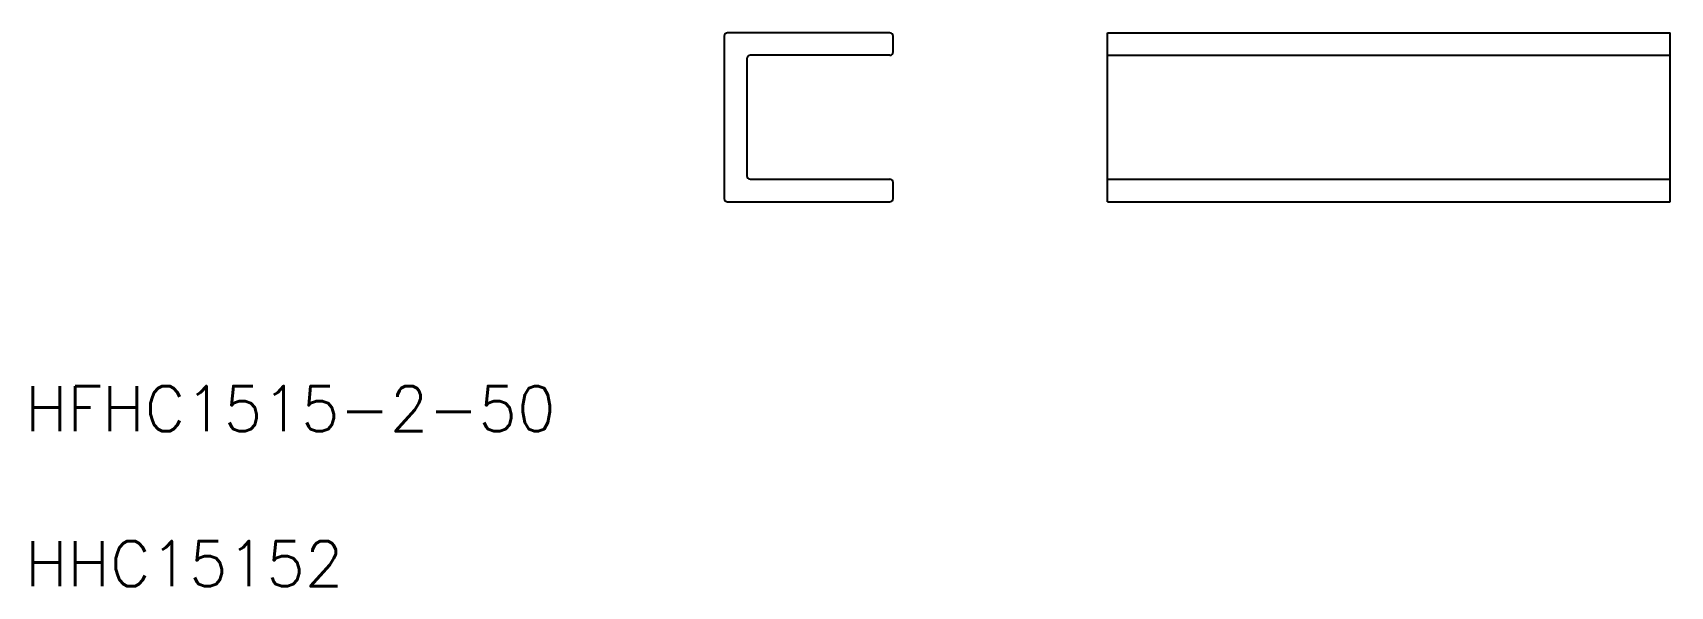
# Model space of a CAD drawing. Extents: x -76 to 69, y -34 to 15.
import ezdxf

# ---------------------------------------------------------------- set-up
doc = ezdxf.new("R2010")
doc.units = 0
doc.layers.get('0').update_dxf_attribs({"linetype": 'CONTINUOUS'})
doc.styles.get("Standard").update_dxf_attribs({"font": 'txt.shx', "bigfont": 'bigfont.shx'})

msp = doc.modelspace()

# ---------------------------------------------------------------- linework, layer by layer
at = {"color": 7, "linetype": 'CONTINUOUS'}
for p, q in [((-14.7, 14.7), (-14.7, 0.3)), ((0, 15), (-14.4, 15)), ((0.3, 13.3), (0.3, 14.7)), ((19.34, 15), (69.34, 15)), ((19.34, 0), (19.34, 15)), ((69.34, 0), (69.34, 15)), ((-12.7, 12.7), (-12.7, 2.3)), ((0, 13), (-12.4, 13)), ((19.34, 13), (69.34, 13)), ((-12.4, 2), (0, 2)), ((0.3, 0.3), (0.3, 1.7)), ((19.34, 2), (69.34, 2)), ((-14.4, 0), (0, 0)), ((19.34, 0), (69.34, 0))]:
    msp.add_line(p, q, dxfattribs=at)
for centre, start, end in [((-14.4, 14.7), 90, 180), ((0, 14.7), 0, 90), ((0, 13.3), 270, 0), ((-12.4, 12.7), 90, 180), ((-12.4, 2.3), 180, 270), ((0, 1.7), 0, 90), ((-14.4, 0.3), 180, 270), ((0, 0.3), 270, 0)]:
    msp.add_arc(centre, 0.3, start, end, dxfattribs=at)

# ---------------------------------------------------------------- texts
for s, p in [('HFHC1515-2-50', (-76.82, -20.36)), ('HHC15152', (-76.82, -34.12))]:
    msp.add_text(s, height=4, dxfattribs=at).set_placement(p)

doc.saveas('drawing.dxf')
